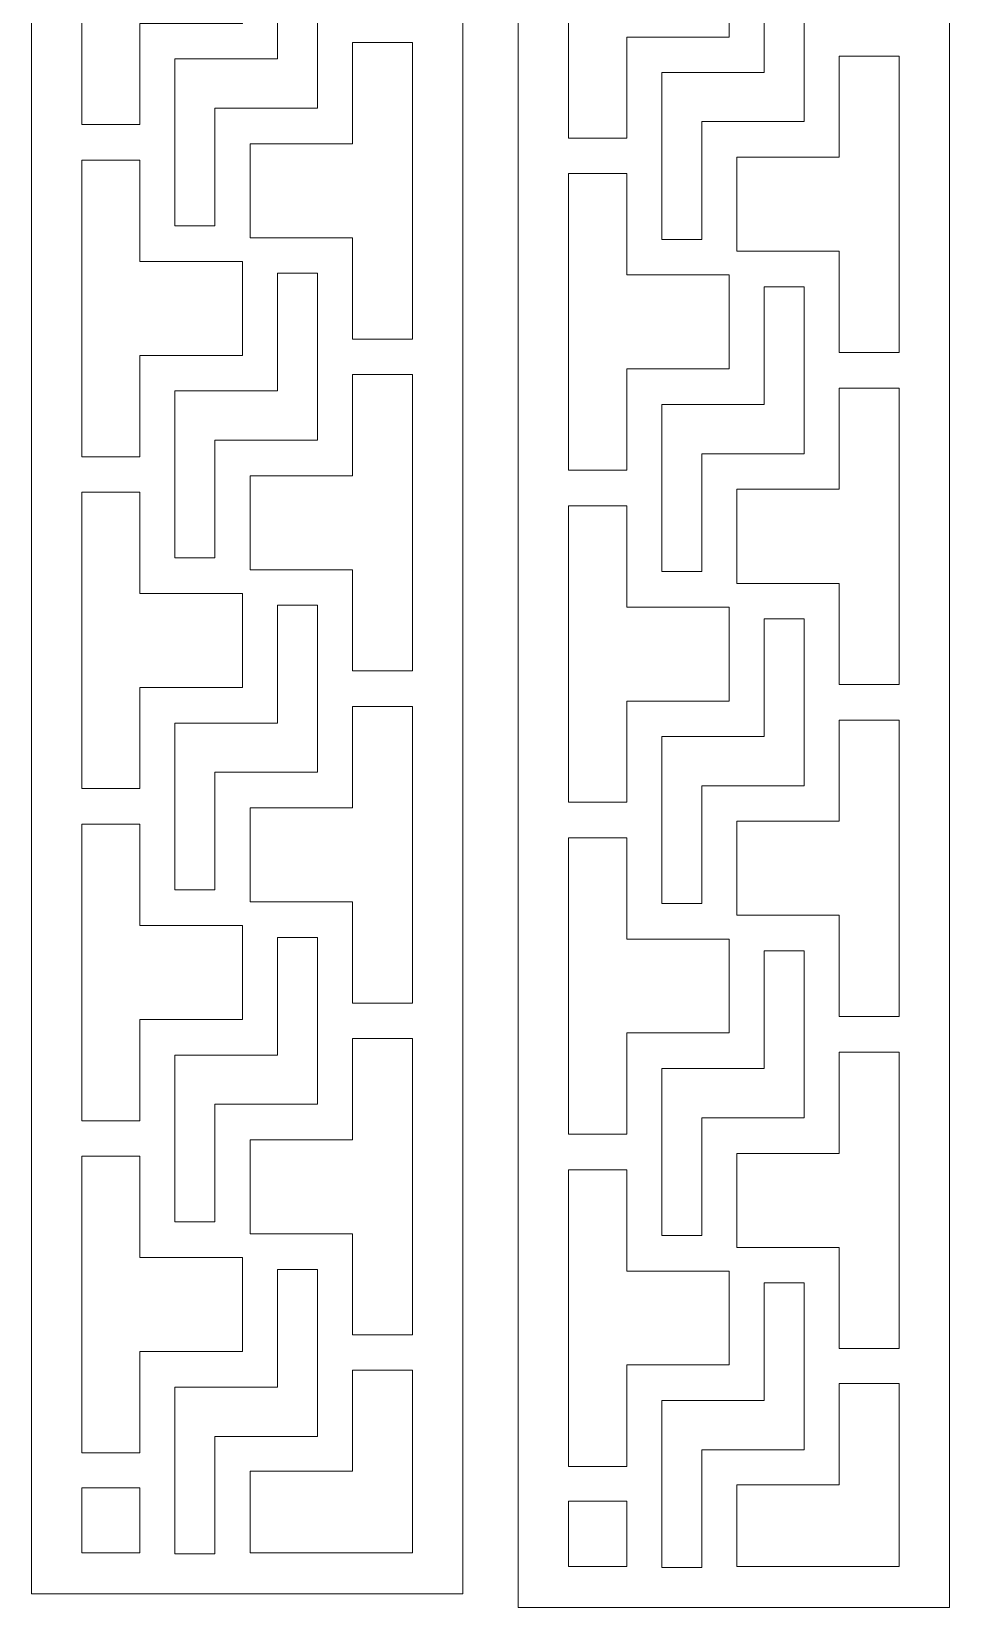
# Model space of a CAD drawing. Header units: centimetres. Extents: x -15.5 to -12.7, y -9.5 to 9.5.
# Drawn here: x -15.487 to -12.679, y -9.5 to -4.68 of the extents above; entities that cross this region are included whole.
import ezdxf

# ---------------------------------------------------------------- set-up
doc = ezdxf.new("R2010")
doc.units = ezdxf.units.CM
doc.header["$MEASUREMENT"] = 0
doc.layers.add('layer 1', color=7, linetype='Continuous')

msp = doc.modelspace()

# ---------------------------------------------------------------- linework, layer by layer
at = {"layer": 'layer 1', "color": 250, "lineweight": 9}
for points, knots in [([(-15.48658, 9.49999), (-15.48658, 3.18042), (-15.48658, -3.13912), (-15.48658, -9.45867), (-15.48658, -9.45867), (-15.04698, -9.45867), (-14.60735, -9.45867), (-14.16774, -9.45867), (-14.16774, -9.45867), (-14.16774, -3.13912), (-14.16774, 3.18042), (-14.16774, 9.49999), (-14.16774, 9.49999), (-14.60735, 9.49999), (-15.04698, 9.49999), (-15.48658, 9.49999)], [0, 0, 0, 0, 0.2, 0.2, 0.2, 0.2, 0.4, 0.4, 0.4, 0.4, 0.6, 0.6, 0.6, 0.6, 1, 1, 1, 1]), ([(-13.9977, 9.45859), (-13.9977, 3.13902), (-13.9977, -3.18046), (-13.9977, -9.5), (-13.9977, -9.5), (-13.55804, -9.5), (-13.11843, -9.5), (-12.67883, -9.5), (-12.67883, -9.5), (-12.67883, -3.18046), (-12.67883, 3.13902), (-12.67883, 9.45859), (-12.67883, 9.45859), (-13.11843, 9.45859), (-13.55804, 9.45859), (-13.9977, 9.45859)], [0, 0, 0, 0, 0.2, 0.2, 0.2, 0.2, 0.4, 0.4, 0.4, 0.4, 0.6, 0.6, 0.6, 0.6, 1, 1, 1, 1]), ([(-15.33268, -4.05863), (-15.27343, -4.05863), (-15.21415, -4.05863), (-15.15486, -4.05863), (-15.15486, -4.05863), (-15.15486, -4.1617), (-15.15486, -4.26477), (-15.15486, -4.36784), (-15.15486, -4.36784), (-15.0504, -4.36784), (-14.94594, -4.36784), (-14.84144, -4.36784), (-14.84144, -4.36784), (-14.84144, -4.46383), (-14.84144, -4.55972), (-14.84144, -4.65561), (-14.84144, -4.65561), (-14.94594, -4.65561), (-15.0504, -4.65561), (-15.15486, -4.65561), (-15.15486, -4.65561), (-15.15486, -4.75875), (-15.15486, -4.86182), (-15.15486, -4.96489), (-15.15486, -4.96489), (-15.21415, -4.96489), (-15.27343, -4.96489), (-15.33268, -4.96489), (-15.33268, -4.96489), (-15.33268, -4.66279), (-15.33268, -4.36066), (-15.33268, -4.05863)], [0, 0, 0, 0, 0.1111111, 0.1111111, 0.1111111, 0.1111111, 0.2222222, 0.2222222, 0.2222222, 0.2222222, 0.3333333, 0.3333333, 0.3333333, 0.3333333, 0.4444444, 0.4444444, 0.4444444, 0.4444444, 0.5555556, 0.5555556, 0.5555556, 0.5555556, 0.6666667, 0.6666667, 0.6666667, 0.6666667, 0.7777778, 0.7777778, 0.7777778, 0.7777778, 1, 1, 1, 1]), ([(-13.84377, -4.09996), (-13.78449, -4.09996), (-13.72521, -4.09996), (-13.66598, -4.09996), (-13.66598, -4.09996), (-13.66598, -4.20304), (-13.66598, -4.30611), (-13.66598, -4.40925), (-13.66598, -4.40925), (-13.56147, -4.40925), (-13.45696, -4.40925), (-13.3525, -4.40925), (-13.3525, -4.40925), (-13.3525, -4.50514), (-13.3525, -4.60103), (-13.3525, -4.69702), (-13.3525, -4.69702), (-13.45696, -4.69702), (-13.56147, -4.69702), (-13.66598, -4.69702), (-13.66598, -4.69702), (-13.66598, -4.80009), (-13.66598, -4.90316), (-13.66598, -5.00623), (-13.66598, -5.00623), (-13.72521, -5.00623), (-13.78449, -5.00623), (-13.84377, -5.00623), (-13.84377, -5.00623), (-13.84377, -4.70419), (-13.84377, -4.40207), (-13.84377, -4.09996)], [0, 0, 0, 0, 0.1111111, 0.1111111, 0.1111111, 0.1111111, 0.2222222, 0.2222222, 0.2222222, 0.2222222, 0.3333333, 0.3333333, 0.3333333, 0.3333333, 0.4444444, 0.4444444, 0.4444444, 0.4444444, 0.5555556, 0.5555556, 0.5555556, 0.5555556, 0.6666667, 0.6666667, 0.6666667, 0.6666667, 0.7777778, 0.7777778, 0.7777778, 0.7777778, 1, 1, 1, 1]), ([(-14.61223, -4.91457), (-14.71669, -4.91457), (-14.8212, -4.91457), (-14.92566, -4.91457), (-14.92566, -4.91457), (-14.92566, -5.03462), (-14.92566, -5.15478), (-14.92566, -5.27492), (-14.92566, -5.27492), (-14.96637, -5.27492), (-15.00703, -5.27492), (-15.04774, -5.27492), (-15.04774, -5.27492), (-15.04774, -5.10467), (-15.04774, -4.93444), (-15.04774, -4.76419), (-15.04774, -4.76419), (-14.94326, -4.76419), (-14.8388, -4.76419), (-14.73429, -4.76419), (-14.73429, -4.76419), (-14.73429, -4.64419), (-14.73429, -4.52422), (-14.73429, -4.40415), (-14.73429, -4.40415), (-14.6936, -4.40415), (-14.65292, -4.40415), (-14.61223, -4.40415), (-14.61223, -4.40415), (-14.61223, -4.57431), (-14.61223, -4.74439), (-14.61223, -4.91457)], [0, 0, 0, 0, 0.1111111, 0.1111111, 0.1111111, 0.1111111, 0.2222222, 0.2222222, 0.2222222, 0.2222222, 0.3333333, 0.3333333, 0.3333333, 0.3333333, 0.4444444, 0.4444444, 0.4444444, 0.4444444, 0.5555556, 0.5555556, 0.5555556, 0.5555556, 0.6666667, 0.6666667, 0.6666667, 0.6666667, 0.7777778, 0.7777778, 0.7777778, 0.7777778, 1, 1, 1, 1]), ([(-13.1233, -4.95588), (-13.22776, -4.95588), (-13.33226, -4.95588), (-13.43679, -4.95588), (-13.43679, -4.95588), (-13.43679, -5.07605), (-13.43679, -5.19618), (-13.43679, -5.31632), (-13.43679, -5.31632), (-13.47748, -5.31632), (-13.51817, -5.31632), (-13.55885, -5.31632), (-13.55885, -5.31632), (-13.55885, -5.14607), (-13.55885, -4.97582), (-13.55885, -4.80557), (-13.55885, -4.80557), (-13.45435, -4.80557), (-13.34986, -4.80557), (-13.24536, -4.80557), (-13.24536, -4.80557), (-13.24536, -4.68553), (-13.24536, -4.56553), (-13.24536, -4.44556), (-13.24536, -4.44556), (-13.20467, -4.44556), (-13.16398, -4.44556), (-13.1233, -4.44556), (-13.1233, -4.44556), (-13.1233, -4.61564), (-13.1233, -4.7858), (-13.1233, -4.95588)], [0, 0, 0, 0, 0.1111111, 0.1111111, 0.1111111, 0.1111111, 0.2222222, 0.2222222, 0.2222222, 0.2222222, 0.3333333, 0.3333333, 0.3333333, 0.3333333, 0.4444444, 0.4444444, 0.4444444, 0.4444444, 0.5555556, 0.5555556, 0.5555556, 0.5555556, 0.6666667, 0.6666667, 0.6666667, 0.6666667, 0.7777778, 0.7777778, 0.7777778, 0.7777778, 1, 1, 1, 1]), ([(-14.32164, -5.6209), (-14.38268, -5.6209), (-14.4437, -5.6209), (-14.50476, -5.6209), (-14.50476, -5.6209), (-14.50476, -5.51753), (-14.50476, -5.4142), (-14.50476, -5.3109), (-14.50476, -5.3109), (-14.60924, -5.3109), (-14.7137, -5.3109), (-14.81821, -5.3109), (-14.81821, -5.3109), (-14.81821, -5.21508), (-14.81821, -5.11928), (-14.81821, -5.02346), (-14.81821, -5.02346), (-14.7137, -5.02346), (-14.60924, -5.02346), (-14.50476, -5.02346), (-14.50476, -5.02346), (-14.50476, -4.92022), (-14.50476, -4.81708), (-14.50476, -4.71385), (-14.50476, -4.71385), (-14.4437, -4.71385), (-14.38268, -4.71385), (-14.32164, -4.71385), (-14.32164, -4.71385), (-14.32164, -5.01618), (-14.32164, -5.31854), (-14.32164, -5.6209)], [0, 0, 0, 0, 0.1111111, 0.1111111, 0.1111111, 0.1111111, 0.2222222, 0.2222222, 0.2222222, 0.2222222, 0.3333333, 0.3333333, 0.3333333, 0.3333333, 0.4444444, 0.4444444, 0.4444444, 0.4444444, 0.5555556, 0.5555556, 0.5555556, 0.5555556, 0.6666667, 0.6666667, 0.6666667, 0.6666667, 0.7777778, 0.7777778, 0.7777778, 0.7777778, 1, 1, 1, 1]), ([(-12.8327, -5.66224), (-12.89374, -5.66224), (-12.95476, -5.66224), (-13.01585, -5.66224), (-13.01585, -5.66224), (-13.01585, -5.55893), (-13.01585, -5.45554), (-13.01585, -5.35221), (-13.01585, -5.35221), (-13.12031, -5.35221), (-13.22482, -5.35221), (-13.32928, -5.35221), (-13.32928, -5.35221), (-13.32928, -5.25641), (-13.32928, -5.16059), (-13.32928, -5.06486), (-13.32928, -5.06486), (-13.22482, -5.06486), (-13.12031, -5.06486), (-13.01585, -5.06486), (-13.01585, -5.06486), (-13.01585, -4.96163), (-13.01585, -4.85839), (-13.01585, -4.75516), (-13.01585, -4.75516), (-12.95476, -4.75516), (-12.89374, -4.75516), (-12.8327, -4.75516), (-12.8327, -4.75516), (-12.8327, -5.05752), (-12.8327, -5.35988), (-12.8327, -5.66224)], [0, 0, 0, 0, 0.1111111, 0.1111111, 0.1111111, 0.1111111, 0.2222222, 0.2222222, 0.2222222, 0.2222222, 0.3333333, 0.3333333, 0.3333333, 0.3333333, 0.4444444, 0.4444444, 0.4444444, 0.4444444, 0.5555556, 0.5555556, 0.5555556, 0.5555556, 0.6666667, 0.6666667, 0.6666667, 0.6666667, 0.7777778, 0.7777778, 0.7777778, 0.7777778, 1, 1, 1, 1]), ([(-15.33268, -5.07347), (-15.27343, -5.07347), (-15.21415, -5.07347), (-15.15486, -5.07347), (-15.15486, -5.07347), (-15.15486, -5.1768), (-15.15486, -5.2801), (-15.15486, -5.3835), (-15.15486, -5.3835), (-15.0504, -5.3835), (-14.94594, -5.3835), (-14.84144, -5.3835), (-14.84144, -5.3835), (-14.84144, -5.4793), (-14.84144, -5.57512), (-14.84144, -5.67085), (-14.84144, -5.67085), (-14.94594, -5.67085), (-15.0504, -5.67085), (-15.15486, -5.67085), (-15.15486, -5.67085), (-15.15486, -5.77408), (-15.15486, -5.87731), (-15.15486, -5.98055), (-15.15486, -5.98055), (-15.21415, -5.98055), (-15.27343, -5.98055), (-15.33268, -5.98055), (-15.33268, -5.98055), (-15.33268, -5.67819), (-15.33268, -5.37583), (-15.33268, -5.07347)], [0, 0, 0, 0, 0.1111111, 0.1111111, 0.1111111, 0.1111111, 0.2222222, 0.2222222, 0.2222222, 0.2222222, 0.3333333, 0.3333333, 0.3333333, 0.3333333, 0.4444444, 0.4444444, 0.4444444, 0.4444444, 0.5555556, 0.5555556, 0.5555556, 0.5555556, 0.6666667, 0.6666667, 0.6666667, 0.6666667, 0.7777778, 0.7777778, 0.7777778, 0.7777778, 1, 1, 1, 1]), ([(-13.84377, -5.11481), (-13.78449, -5.11481), (-13.72521, -5.11481), (-13.66598, -5.11481), (-13.66598, -5.11481), (-13.66598, -5.2182), (-13.66598, -5.32151), (-13.66598, -5.42481), (-13.66598, -5.42481), (-13.56147, -5.42481), (-13.45696, -5.42481), (-13.3525, -5.42481), (-13.3525, -5.42481), (-13.3525, -5.52063), (-13.3525, -5.61645), (-13.3525, -5.71225), (-13.3525, -5.71225), (-13.45696, -5.71225), (-13.56147, -5.71225), (-13.66598, -5.71225), (-13.66598, -5.71225), (-13.66598, -5.81549), (-13.66598, -5.91863), (-13.66598, -6.02188), (-13.66598, -6.02188), (-13.72521, -6.02188), (-13.78449, -6.02188), (-13.84377, -6.02188), (-13.84377, -6.02188), (-13.84377, -5.71952), (-13.84377, -5.41717), (-13.84377, -5.11481)], [0, 0, 0, 0, 0.1111111, 0.1111111, 0.1111111, 0.1111111, 0.2222222, 0.2222222, 0.2222222, 0.2222222, 0.3333333, 0.3333333, 0.3333333, 0.3333333, 0.4444444, 0.4444444, 0.4444444, 0.4444444, 0.5555556, 0.5555556, 0.5555556, 0.5555556, 0.6666667, 0.6666667, 0.6666667, 0.6666667, 0.7777778, 0.7777778, 0.7777778, 0.7777778, 1, 1, 1, 1]), ([(-14.61223, -5.93011), (-14.71669, -5.93011), (-14.8212, -5.93011), (-14.92566, -5.93011), (-14.92566, -5.93011), (-14.92566, -6.0502), (-14.92566, -6.17018), (-14.92566, -6.29015), (-14.92566, -6.29015), (-14.96637, -6.29015), (-15.00703, -6.29015), (-15.04774, -6.29015), (-15.04774, -6.29015), (-15.04774, -6.11993), (-15.04774, -5.94968), (-15.04774, -5.77943), (-15.04774, -5.77943), (-14.94326, -5.77943), (-14.8388, -5.77943), (-14.73429, -5.77943), (-14.73429, -5.77943), (-14.73429, -5.65946), (-14.73429, -5.53946), (-14.73429, -5.41939), (-14.73429, -5.41939), (-14.6936, -5.41939), (-14.65292, -5.41939), (-14.61223, -5.41939), (-14.61223, -5.41939), (-14.61223, -5.58964), (-14.61223, -5.75989), (-14.61223, -5.93011)], [0, 0, 0, 0, 0.1111111, 0.1111111, 0.1111111, 0.1111111, 0.2222222, 0.2222222, 0.2222222, 0.2222222, 0.3333333, 0.3333333, 0.3333333, 0.3333333, 0.4444444, 0.4444444, 0.4444444, 0.4444444, 0.5555556, 0.5555556, 0.5555556, 0.5555556, 0.6666667, 0.6666667, 0.6666667, 0.6666667, 0.7777778, 0.7777778, 0.7777778, 0.7777778, 1, 1, 1, 1]), ([(-13.1233, -5.97154), (-13.22776, -5.97154), (-13.33226, -5.97154), (-13.43679, -5.97154), (-13.43679, -5.97154), (-13.43679, -6.09151), (-13.43679, -6.21151), (-13.43679, -6.33156), (-13.43679, -6.33156), (-13.47748, -6.33156), (-13.51817, -6.33156), (-13.55885, -6.33156), (-13.55885, -6.33156), (-13.55885, -6.16131), (-13.55885, -5.99108), (-13.55885, -5.82084), (-13.55885, -5.82084), (-13.45435, -5.82084), (-13.34986, -5.82084), (-13.24536, -5.82084), (-13.24536, -5.82084), (-13.24536, -5.70077), (-13.24536, -5.58079), (-13.24536, -5.46079), (-13.24536, -5.46079), (-13.20467, -5.46079), (-13.16398, -5.46079), (-13.1233, -5.46079), (-13.1233, -5.46079), (-13.1233, -5.63104), (-13.1233, -5.80129), (-13.1233, -5.97154)], [0, 0, 0, 0, 0.1111111, 0.1111111, 0.1111111, 0.1111111, 0.2222222, 0.2222222, 0.2222222, 0.2222222, 0.3333333, 0.3333333, 0.3333333, 0.3333333, 0.4444444, 0.4444444, 0.4444444, 0.4444444, 0.5555556, 0.5555556, 0.5555556, 0.5555556, 0.6666667, 0.6666667, 0.6666667, 0.6666667, 0.7777778, 0.7777778, 0.7777778, 0.7777778, 1, 1, 1, 1]), ([(-14.32164, -6.63574), (-14.38268, -6.63574), (-14.4437, -6.63574), (-14.50476, -6.63574), (-14.50476, -6.63574), (-14.50476, -6.53267), (-14.50476, -6.4296), (-14.50476, -6.32646), (-14.50476, -6.32646), (-14.60924, -6.32646), (-14.7137, -6.32646), (-14.81821, -6.32646), (-14.81821, -6.32646), (-14.81821, -6.23057), (-14.81821, -6.13468), (-14.81821, -6.03869), (-14.81821, -6.03869), (-14.7137, -6.03869), (-14.60924, -6.03869), (-14.50476, -6.03869), (-14.50476, -6.03869), (-14.50476, -5.93562), (-14.50476, -5.83255), (-14.50476, -5.72948), (-14.50476, -5.72948), (-14.4437, -5.72948), (-14.38268, -5.72948), (-14.32164, -5.72948), (-14.32164, -5.72948), (-14.32164, -6.03154), (-14.32164, -6.33364), (-14.32164, -6.63574)], [0, 0, 0, 0, 0.1111111, 0.1111111, 0.1111111, 0.1111111, 0.2222222, 0.2222222, 0.2222222, 0.2222222, 0.3333333, 0.3333333, 0.3333333, 0.3333333, 0.4444444, 0.4444444, 0.4444444, 0.4444444, 0.5555556, 0.5555556, 0.5555556, 0.5555556, 0.6666667, 0.6666667, 0.6666667, 0.6666667, 0.7777778, 0.7777778, 0.7777778, 0.7777778, 1, 1, 1, 1]), ([(-12.8327, -6.67708), (-12.89374, -6.67708), (-12.95476, -6.67708), (-13.01585, -6.67708), (-13.01585, -6.67708), (-13.01585, -6.57401), (-13.01585, -6.47094), (-13.01585, -6.36787), (-13.01585, -6.36787), (-13.12031, -6.36787), (-13.22482, -6.36787), (-13.32928, -6.36787), (-13.32928, -6.36787), (-13.32928, -6.27188), (-13.32928, -6.17599), (-13.32928, -6.0801), (-13.32928, -6.0801), (-13.22482, -6.0801), (-13.12031, -6.0801), (-13.01585, -6.0801), (-13.01585, -6.0801), (-13.01585, -5.97696), (-13.01585, -5.87389), (-13.01585, -5.77082), (-13.01585, -5.77082), (-12.95476, -5.77082), (-12.89374, -5.77082), (-12.8327, -5.77082), (-12.8327, -5.77082), (-12.8327, -6.07292), (-12.8327, -6.37505), (-12.8327, -6.67708)], [0, 0, 0, 0, 0.1111111, 0.1111111, 0.1111111, 0.1111111, 0.2222222, 0.2222222, 0.2222222, 0.2222222, 0.3333333, 0.3333333, 0.3333333, 0.3333333, 0.4444444, 0.4444444, 0.4444444, 0.4444444, 0.5555556, 0.5555556, 0.5555556, 0.5555556, 0.6666667, 0.6666667, 0.6666667, 0.6666667, 0.7777778, 0.7777778, 0.7777778, 0.7777778, 1, 1, 1, 1]), ([(-15.33268, -6.08913), (-15.27343, -6.08913), (-15.21415, -6.08913), (-15.15486, -6.08913), (-15.15486, -6.08913), (-15.15486, -6.19243), (-15.15486, -6.29573), (-15.15486, -6.39915), (-15.15486, -6.39915), (-15.0504, -6.39915), (-14.94594, -6.39915), (-14.84144, -6.39915), (-14.84144, -6.39915), (-14.84144, -6.49495), (-14.84144, -6.59068), (-14.84144, -6.68648), (-14.84144, -6.68648), (-14.94594, -6.68648), (-15.0504, -6.68648), (-15.15486, -6.68648), (-15.15486, -6.68648), (-15.15486, -6.78958), (-15.15486, -6.89272), (-15.15486, -6.99579), (-15.15486, -6.99579), (-15.21415, -6.99579), (-15.27343, -6.99579), (-15.33268, -6.99579), (-15.33268, -6.99579), (-15.33268, -6.69352), (-15.33268, -6.39133), (-15.33268, -6.08913)], [0, 0, 0, 0, 0.1111111, 0.1111111, 0.1111111, 0.1111111, 0.2222222, 0.2222222, 0.2222222, 0.2222222, 0.3333333, 0.3333333, 0.3333333, 0.3333333, 0.4444444, 0.4444444, 0.4444444, 0.4444444, 0.5555556, 0.5555556, 0.5555556, 0.5555556, 0.6666667, 0.6666667, 0.6666667, 0.6666667, 0.7777778, 0.7777778, 0.7777778, 0.7777778, 1, 1, 1, 1]), ([(-13.84377, -6.13044), (-13.78449, -6.13044), (-13.72521, -6.13044), (-13.66598, -6.13044), (-13.66598, -6.13044), (-13.66598, -6.23377), (-13.66598, -6.33716), (-13.66598, -6.44046), (-13.66598, -6.44046), (-13.56147, -6.44046), (-13.45696, -6.44046), (-13.3525, -6.44046), (-13.3525, -6.44046), (-13.3525, -6.53629), (-13.3525, -6.63209), (-13.3525, -6.72791), (-13.3525, -6.72791), (-13.45696, -6.72791), (-13.56147, -6.72791), (-13.66598, -6.72791), (-13.66598, -6.72791), (-13.66598, -6.83098), (-13.66598, -6.93405), (-13.66598, -7.03712), (-13.66598, -7.03712), (-13.72521, -7.03712), (-13.78449, -7.03712), (-13.84377, -7.03712), (-13.84377, -7.03712), (-13.84377, -6.73493), (-13.84377, -6.43264), (-13.84377, -6.13044)], [0, 0, 0, 0, 0.1111111, 0.1111111, 0.1111111, 0.1111111, 0.2222222, 0.2222222, 0.2222222, 0.2222222, 0.3333333, 0.3333333, 0.3333333, 0.3333333, 0.4444444, 0.4444444, 0.4444444, 0.4444444, 0.5555556, 0.5555556, 0.5555556, 0.5555556, 0.6666667, 0.6666667, 0.6666667, 0.6666667, 0.7777778, 0.7777778, 0.7777778, 0.7777778, 1, 1, 1, 1]), ([(-14.61223, -6.94577), (-14.71669, -6.94577), (-14.8212, -6.94577), (-14.92566, -6.94577), (-14.92566, -6.94577), (-14.92566, -7.06567), (-14.92566, -7.18558), (-14.92566, -7.30541), (-14.92566, -7.30541), (-14.96637, -7.30541), (-15.00703, -7.30541), (-15.04774, -7.30541), (-15.04774, -7.30541), (-15.04774, -7.13533), (-15.04774, -6.96515), (-15.04774, -6.79506), (-15.04774, -6.79506), (-14.94326, -6.79506), (-14.8388, -6.79506), (-14.73429, -6.79506), (-14.73429, -6.79506), (-14.73429, -6.67509), (-14.73429, -6.55502), (-14.73429, -6.43505), (-14.73429, -6.43505), (-14.6936, -6.43505), (-14.65292, -6.43505), (-14.61223, -6.43505), (-14.61223, -6.43505), (-14.61223, -6.60529), (-14.61223, -6.77552), (-14.61223, -6.94577)], [0, 0, 0, 0, 0.1111111, 0.1111111, 0.1111111, 0.1111111, 0.2222222, 0.2222222, 0.2222222, 0.2222222, 0.3333333, 0.3333333, 0.3333333, 0.3333333, 0.4444444, 0.4444444, 0.4444444, 0.4444444, 0.5555556, 0.5555556, 0.5555556, 0.5555556, 0.6666667, 0.6666667, 0.6666667, 0.6666667, 0.7777778, 0.7777778, 0.7777778, 0.7777778, 1, 1, 1, 1]), ([(-13.1233, -6.98717), (-13.22776, -6.98717), (-13.33226, -6.98717), (-13.43679, -6.98717), (-13.43679, -6.98717), (-13.43679, -7.10701), (-13.43679, -7.22691), (-13.43679, -7.3468), (-13.43679, -7.3468), (-13.47748, -7.3468), (-13.51817, -7.3468), (-13.55885, -7.3468), (-13.55885, -7.3468), (-13.55885, -7.17664), (-13.55885, -7.00655), (-13.55885, -6.8364), (-13.55885, -6.8364), (-13.45435, -6.8364), (-13.34986, -6.8364), (-13.24536, -6.8364), (-13.24536, -6.8364), (-13.24536, -6.7164), (-13.24536, -6.59642), (-13.24536, -6.47643), (-13.24536, -6.47643), (-13.20467, -6.47643), (-13.16398, -6.47643), (-13.1233, -6.47643), (-13.1233, -6.47643), (-13.1233, -6.64667), (-13.1233, -6.81692), (-13.1233, -6.98717)], [0, 0, 0, 0, 0.1111111, 0.1111111, 0.1111111, 0.1111111, 0.2222222, 0.2222222, 0.2222222, 0.2222222, 0.3333333, 0.3333333, 0.3333333, 0.3333333, 0.4444444, 0.4444444, 0.4444444, 0.4444444, 0.5555556, 0.5555556, 0.5555556, 0.5555556, 0.6666667, 0.6666667, 0.6666667, 0.6666667, 0.7777778, 0.7777778, 0.7777778, 0.7777778, 1, 1, 1, 1]), ([(-14.32164, -7.6514), (-14.38268, -7.6514), (-14.4437, -7.6514), (-14.50476, -7.6514), (-14.50476, -7.6514), (-14.50476, -7.54817), (-14.50476, -7.44493), (-14.50476, -7.3417), (-14.50476, -7.3417), (-14.60924, -7.3417), (-14.7137, -7.3417), (-14.81821, -7.3417), (-14.81821, -7.3417), (-14.81821, -7.24597), (-14.81821, -7.15015), (-14.81821, -7.05435), (-14.81821, -7.05435), (-14.7137, -7.05435), (-14.60924, -7.05435), (-14.50476, -7.05435), (-14.50476, -7.05435), (-14.50476, -6.95112), (-14.50476, -6.84788), (-14.50476, -6.74472), (-14.50476, -6.74472), (-14.4437, -6.74472), (-14.38268, -6.74472), (-14.32164, -6.74472), (-14.32164, -6.74472), (-14.32164, -7.04692), (-14.32164, -7.34913), (-14.32164, -7.6514)], [0, 0, 0, 0, 0.1111111, 0.1111111, 0.1111111, 0.1111111, 0.2222222, 0.2222222, 0.2222222, 0.2222222, 0.3333333, 0.3333333, 0.3333333, 0.3333333, 0.4444444, 0.4444444, 0.4444444, 0.4444444, 0.5555556, 0.5555556, 0.5555556, 0.5555556, 0.6666667, 0.6666667, 0.6666667, 0.6666667, 0.7777778, 0.7777778, 0.7777778, 0.7777778, 1, 1, 1, 1]), ([(-12.8327, -7.69273), (-12.89374, -7.69273), (-12.95476, -7.69273), (-13.01585, -7.69273), (-13.01585, -7.69273), (-13.01585, -7.58948), (-13.01585, -7.48634), (-13.01585, -7.38311), (-13.01585, -7.38311), (-13.12031, -7.38311), (-13.22482, -7.38311), (-13.32928, -7.38311), (-13.32928, -7.38311), (-13.32928, -7.28731), (-13.32928, -7.19148), (-13.32928, -7.09566), (-13.32928, -7.09566), (-13.22482, -7.09566), (-13.12031, -7.09566), (-13.01585, -7.09566), (-13.01585, -7.09566), (-13.01585, -6.99252), (-13.01585, -6.88929), (-13.01585, -6.78606), (-13.01585, -6.78606), (-12.95476, -6.78606), (-12.89374, -6.78606), (-12.8327, -6.78606), (-12.8327, -6.78606), (-12.8327, -7.08825), (-12.8327, -7.39054), (-12.8327, -7.69273)], [0, 0, 0, 0, 0.1111111, 0.1111111, 0.1111111, 0.1111111, 0.2222222, 0.2222222, 0.2222222, 0.2222222, 0.3333333, 0.3333333, 0.3333333, 0.3333333, 0.4444444, 0.4444444, 0.4444444, 0.4444444, 0.5555556, 0.5555556, 0.5555556, 0.5555556, 0.6666667, 0.6666667, 0.6666667, 0.6666667, 0.7777778, 0.7777778, 0.7777778, 0.7777778, 1, 1, 1, 1]), ([(-15.33268, -7.10469), (-15.27343, -7.10469), (-15.21415, -7.10469), (-15.15486, -7.10469), (-15.15486, -7.10469), (-15.15486, -7.20792), (-15.15486, -7.31116), (-15.15486, -7.41439), (-15.15486, -7.41439), (-15.0504, -7.41439), (-14.94594, -7.41439), (-14.84144, -7.41439), (-14.84144, -7.41439), (-14.84144, -7.51003), (-14.84144, -7.60569), (-14.84144, -7.70135), (-14.84144, -7.70135), (-14.94594, -7.70135), (-15.0504, -7.70135), (-15.15486, -7.70135), (-15.15486, -7.70135), (-15.15486, -7.80472), (-15.15486, -7.90805), (-15.15486, -8.01144), (-15.15486, -8.01144), (-15.21415, -8.01144), (-15.27343, -8.01144), (-15.33268, -8.01144), (-15.33268, -8.01144), (-15.33268, -7.70915), (-15.33268, -7.40696), (-15.33268, -7.10469)], [0, 0, 0, 0, 0.1111111, 0.1111111, 0.1111111, 0.1111111, 0.2222222, 0.2222222, 0.2222222, 0.2222222, 0.3333333, 0.3333333, 0.3333333, 0.3333333, 0.4444444, 0.4444444, 0.4444444, 0.4444444, 0.5555556, 0.5555556, 0.5555556, 0.5555556, 0.6666667, 0.6666667, 0.6666667, 0.6666667, 0.7777778, 0.7777778, 0.7777778, 0.7777778, 1, 1, 1, 1]), ([(-13.84377, -7.1461), (-13.78449, -7.1461), (-13.72521, -7.1461), (-13.66598, -7.1461), (-13.66598, -7.1461), (-13.66598, -7.24933), (-13.66598, -7.35247), (-13.66598, -7.4557), (-13.66598, -7.4557), (-13.56147, -7.4557), (-13.45696, -7.4557), (-13.3525, -7.4557), (-13.3525, -7.4557), (-13.3525, -7.55136), (-13.3525, -7.64709), (-13.3525, -7.74275), (-13.3525, -7.74275), (-13.45696, -7.74275), (-13.56147, -7.74275), (-13.66598, -7.74275), (-13.66598, -7.74275), (-13.66598, -7.84606), (-13.66598, -7.94945), (-13.66598, -8.05275), (-13.66598, -8.05275), (-13.72521, -8.05275), (-13.78449, -8.05275), (-13.84377, -8.05275), (-13.84377, -8.05275), (-13.84377, -7.75056), (-13.84377, -7.44829), (-13.84377, -7.1461)], [0, 0, 0, 0, 0.1111111, 0.1111111, 0.1111111, 0.1111111, 0.2222222, 0.2222222, 0.2222222, 0.2222222, 0.3333333, 0.3333333, 0.3333333, 0.3333333, 0.4444444, 0.4444444, 0.4444444, 0.4444444, 0.5555556, 0.5555556, 0.5555556, 0.5555556, 0.6666667, 0.6666667, 0.6666667, 0.6666667, 0.7777778, 0.7777778, 0.7777778, 0.7777778, 1, 1, 1, 1]), ([(-14.61223, -7.96101), (-14.71669, -7.96101), (-14.8212, -7.96101), (-14.92566, -7.96101), (-14.92566, -7.96101), (-14.92566, -8.08093), (-14.92566, -8.20082), (-14.92566, -8.32065), (-14.92566, -8.32065), (-14.96637, -8.32065), (-15.00703, -8.32065), (-15.04774, -8.32065), (-15.04774, -8.32065), (-15.04774, -8.15064), (-15.04774, -7.98071), (-15.04774, -7.81072), (-15.04774, -7.81072), (-14.94326, -7.81072), (-14.8388, -7.81072), (-14.73429, -7.81072), (-14.73429, -7.81072), (-14.73429, -7.69072), (-14.73429, -7.57068), (-14.73429, -7.45068), (-14.73429, -7.45068), (-14.6936, -7.45068), (-14.65292, -7.45068), (-14.61223, -7.45068), (-14.61223, -7.45068), (-14.61223, -7.62076), (-14.61223, -7.79094), (-14.61223, -7.96101)], [0, 0, 0, 0, 0.1111111, 0.1111111, 0.1111111, 0.1111111, 0.2222222, 0.2222222, 0.2222222, 0.2222222, 0.3333333, 0.3333333, 0.3333333, 0.3333333, 0.4444444, 0.4444444, 0.4444444, 0.4444444, 0.5555556, 0.5555556, 0.5555556, 0.5555556, 0.6666667, 0.6666667, 0.6666667, 0.6666667, 0.7777778, 0.7777778, 0.7777778, 0.7777778, 1, 1, 1, 1]), ([(-13.1233, -8.00241), (-13.22776, -8.00241), (-13.33226, -8.00241), (-13.43679, -8.00241), (-13.43679, -8.00241), (-13.43679, -8.12225), (-13.43679, -8.24215), (-13.43679, -8.36206), (-13.43679, -8.36206), (-13.47748, -8.36206), (-13.51817, -8.36206), (-13.55885, -8.36206), (-13.55885, -8.36206), (-13.55885, -8.19204), (-13.55885, -8.02205), (-13.55885, -7.85203), (-13.55885, -7.85203), (-13.45435, -7.85203), (-13.34986, -7.85203), (-13.24536, -7.85203), (-13.24536, -7.85203), (-13.24536, -7.73205), (-13.24536, -7.61208), (-13.24536, -7.49201), (-13.24536, -7.49201), (-13.20467, -7.49201), (-13.16398, -7.49201), (-13.1233, -7.49201), (-13.1233, -7.49201), (-13.1233, -7.66217), (-13.1233, -7.83225), (-13.1233, -8.00241)], [0, 0, 0, 0, 0.1111111, 0.1111111, 0.1111111, 0.1111111, 0.2222222, 0.2222222, 0.2222222, 0.2222222, 0.3333333, 0.3333333, 0.3333333, 0.3333333, 0.4444444, 0.4444444, 0.4444444, 0.4444444, 0.5555556, 0.5555556, 0.5555556, 0.5555556, 0.6666667, 0.6666667, 0.6666667, 0.6666667, 0.7777778, 0.7777778, 0.7777778, 0.7777778, 1, 1, 1, 1]), ([(-14.32164, -8.66664), (-14.38268, -8.66664), (-14.4437, -8.66664), (-14.50476, -8.66664), (-14.50476, -8.66664), (-14.50476, -8.56357), (-14.50476, -8.4605), (-14.50476, -8.35736), (-14.50476, -8.35736), (-14.60924, -8.35736), (-14.7137, -8.35736), (-14.81821, -8.35736), (-14.81821, -8.35736), (-14.81821, -8.26163), (-14.81821, -8.1658), (-14.81821, -8.06998), (-14.81821, -8.06998), (-14.7137, -8.06998), (-14.60924, -8.06998), (-14.50476, -8.06998), (-14.50476, -8.06998), (-14.50476, -7.96675), (-14.50476, -7.86352), (-14.50476, -7.76031), (-14.50476, -7.76031), (-14.4437, -7.76031), (-14.38268, -7.76031), (-14.32164, -7.76031), (-14.32164, -7.76031), (-14.32164, -8.06241), (-14.32164, -8.36454), (-14.32164, -8.66664)], [0, 0, 0, 0, 0.1111111, 0.1111111, 0.1111111, 0.1111111, 0.2222222, 0.2222222, 0.2222222, 0.2222222, 0.3333333, 0.3333333, 0.3333333, 0.3333333, 0.4444444, 0.4444444, 0.4444444, 0.4444444, 0.5555556, 0.5555556, 0.5555556, 0.5555556, 0.6666667, 0.6666667, 0.6666667, 0.6666667, 0.7777778, 0.7777778, 0.7777778, 0.7777778, 1, 1, 1, 1]), ([(-12.8327, -8.70797), (-12.89374, -8.70797), (-12.95476, -8.70797), (-13.01585, -8.70797), (-13.01585, -8.70797), (-13.01585, -8.6049), (-13.01585, -8.50183), (-13.01585, -8.39876), (-13.01585, -8.39876), (-13.12031, -8.39876), (-13.22482, -8.39876), (-13.32928, -8.39876), (-13.32928, -8.39876), (-13.32928, -8.30294), (-13.32928, -8.20714), (-13.32928, -8.11132), (-13.32928, -8.11132), (-13.22482, -8.11132), (-13.12031, -8.11132), (-13.01585, -8.11132), (-13.01585, -8.11132), (-13.01585, -8.00815), (-13.01585, -7.90494), (-13.01585, -7.80171), (-13.01585, -7.80171), (-12.95476, -7.80171), (-12.89374, -7.80171), (-12.8327, -7.80171), (-12.8327, -7.80171), (-12.8327, -8.10381), (-12.8327, -8.40594), (-12.8327, -8.70797)], [0, 0, 0, 0, 0.1111111, 0.1111111, 0.1111111, 0.1111111, 0.2222222, 0.2222222, 0.2222222, 0.2222222, 0.3333333, 0.3333333, 0.3333333, 0.3333333, 0.4444444, 0.4444444, 0.4444444, 0.4444444, 0.5555556, 0.5555556, 0.5555556, 0.5555556, 0.6666667, 0.6666667, 0.6666667, 0.6666667, 0.7777778, 0.7777778, 0.7777778, 0.7777778, 1, 1, 1, 1]), ([(-15.33268, -8.11993), (-15.27343, -8.11993), (-15.21415, -8.11993), (-15.15486, -8.11993), (-15.15486, -8.11993), (-15.15486, -8.22333), (-15.15486, -8.32663), (-15.15486, -8.43002), (-15.15486, -8.43002), (-15.0504, -8.43002), (-14.94594, -8.43002), (-14.84144, -8.43002), (-14.84144, -8.43002), (-14.84144, -8.52568), (-14.84144, -8.62132), (-14.84144, -8.71698), (-14.84144, -8.71698), (-14.94594, -8.71698), (-15.0504, -8.71698), (-15.15486, -8.71698), (-15.15486, -8.71698), (-15.15486, -8.82038), (-15.15486, -8.92368), (-15.15486, -9.02707), (-15.15486, -9.02707), (-15.21415, -9.02707), (-15.27343, -9.02707), (-15.33268, -9.02707), (-15.33268, -9.02707), (-15.33268, -8.72472), (-15.33268, -8.42238), (-15.33268, -8.11993)], [0, 0, 0, 0, 0.1111111, 0.1111111, 0.1111111, 0.1111111, 0.2222222, 0.2222222, 0.2222222, 0.2222222, 0.3333333, 0.3333333, 0.3333333, 0.3333333, 0.4444444, 0.4444444, 0.4444444, 0.4444444, 0.5555556, 0.5555556, 0.5555556, 0.5555556, 0.6666667, 0.6666667, 0.6666667, 0.6666667, 0.7777778, 0.7777778, 0.7777778, 0.7777778, 1, 1, 1, 1]), ([(-13.84377, -8.16133), (-13.78449, -8.16133), (-13.72521, -8.16133), (-13.66598, -8.16133), (-13.66598, -8.16133), (-13.66598, -8.26464), (-13.66598, -8.36803), (-13.66598, -8.47136), (-13.66598, -8.47136), (-13.56147, -8.47136), (-13.45696, -8.47136), (-13.3525, -8.47136), (-13.3525, -8.47136), (-13.3525, -8.56699), (-13.3525, -8.66272), (-13.3525, -8.75839), (-13.3525, -8.75839), (-13.45696, -8.75839), (-13.56147, -8.75839), (-13.66598, -8.75839), (-13.66598, -8.75839), (-13.66598, -8.86171), (-13.66598, -8.96508), (-13.66598, -9.06841), (-13.66598, -9.06841), (-13.72521, -9.06841), (-13.78449, -9.06841), (-13.84377, -9.06841), (-13.84377, -9.06841), (-13.84377, -8.76605), (-13.84377, -8.46369), (-13.84377, -8.16133)], [0, 0, 0, 0, 0.1111111, 0.1111111, 0.1111111, 0.1111111, 0.2222222, 0.2222222, 0.2222222, 0.2222222, 0.3333333, 0.3333333, 0.3333333, 0.3333333, 0.4444444, 0.4444444, 0.4444444, 0.4444444, 0.5555556, 0.5555556, 0.5555556, 0.5555556, 0.6666667, 0.6666667, 0.6666667, 0.6666667, 0.7777778, 0.7777778, 0.7777778, 0.7777778, 1, 1, 1, 1]), ([(-14.61223, -8.97666), (-14.71669, -8.97666), (-14.8212, -8.97666), (-14.92566, -8.97666), (-14.92566, -8.97666), (-14.92566, -9.09657), (-14.92566, -9.21647), (-14.92566, -9.33631), (-14.92566, -9.33631), (-14.96637, -9.33631), (-15.00703, -9.33631), (-15.04774, -9.33631), (-15.04774, -9.33631), (-15.04774, -9.1662), (-15.04774, -8.99604), (-15.04774, -8.82596), (-15.04774, -8.82596), (-14.94326, -8.82596), (-14.8388, -8.82596), (-14.73429, -8.82596), (-14.73429, -8.82596), (-14.73429, -8.70598), (-14.73429, -8.58591), (-14.73429, -8.46594), (-14.73429, -8.46594), (-14.6936, -8.46594), (-14.65292, -8.46594), (-14.61223, -8.46594), (-14.61223, -8.46594), (-14.61223, -8.63616), (-14.61223, -8.80641), (-14.61223, -8.97666)], [0, 0, 0, 0, 0.1111111, 0.1111111, 0.1111111, 0.1111111, 0.2222222, 0.2222222, 0.2222222, 0.2222222, 0.3333333, 0.3333333, 0.3333333, 0.3333333, 0.4444444, 0.4444444, 0.4444444, 0.4444444, 0.5555556, 0.5555556, 0.5555556, 0.5555556, 0.6666667, 0.6666667, 0.6666667, 0.6666667, 0.7777778, 0.7777778, 0.7777778, 0.7777778, 1, 1, 1, 1]), ([(-13.1233, -9.01806), (-13.22776, -9.01806), (-13.33226, -9.01806), (-13.43679, -9.01806), (-13.43679, -9.01806), (-13.43679, -9.13788), (-13.43679, -9.25778), (-13.43679, -9.37769), (-13.43679, -9.37769), (-13.47748, -9.37769), (-13.51817, -9.37769), (-13.55885, -9.37769), (-13.55885, -9.37769), (-13.55885, -9.20753), (-13.55885, -9.03745), (-13.55885, -8.86729), (-13.55885, -8.86729), (-13.45435, -8.86729), (-13.34986, -8.86729), (-13.24536, -8.86729), (-13.24536, -8.86729), (-13.24536, -8.74729), (-13.24536, -8.62732), (-13.24536, -8.50725), (-13.24536, -8.50725), (-13.20467, -8.50725), (-13.16398, -8.50725), (-13.1233, -8.50725), (-13.1233, -8.50725), (-13.1233, -8.67757), (-13.1233, -8.84782), (-13.1233, -9.01806)], [0, 0, 0, 0, 0.1111111, 0.1111111, 0.1111111, 0.1111111, 0.2222222, 0.2222222, 0.2222222, 0.2222222, 0.3333333, 0.3333333, 0.3333333, 0.3333333, 0.4444444, 0.4444444, 0.4444444, 0.4444444, 0.5555556, 0.5555556, 0.5555556, 0.5555556, 0.6666667, 0.6666667, 0.6666667, 0.6666667, 0.7777778, 0.7777778, 0.7777778, 0.7777778, 1, 1, 1, 1]), ([(-14.81821, -9.33318), (-14.81821, -9.24989), (-14.81821, -9.16662), (-14.81821, -9.08325), (-14.81821, -9.08325), (-14.7137, -9.08325), (-14.60924, -9.08325), (-14.50476, -9.08325), (-14.50476, -9.08325), (-14.50476, -8.98018), (-14.50476, -8.87711), (-14.50476, -8.77402), (-14.50476, -8.77402), (-14.4437, -8.77402), (-14.38268, -8.77402), (-14.32164, -8.77402), (-14.32164, -8.77402), (-14.32164, -8.96038), (-14.32164, -9.14682), (-14.32164, -9.33318), (-14.32164, -9.33318), (-14.48716, -9.33318), (-14.65266, -9.33318), (-14.81821, -9.33318)], [0, 0, 0, 0, 0.1428571, 0.1428571, 0.1428571, 0.1428571, 0.2857143, 0.2857143, 0.2857143, 0.2857143, 0.4285714, 0.4285714, 0.4285714, 0.4285714, 0.5714286, 0.5714286, 0.5714286, 0.5714286, 0.7142857, 0.7142857, 0.7142857, 0.7142857, 1, 1, 1, 1]), ([(-13.32928, -9.37452), (-13.32928, -9.29122), (-13.32928, -9.20793), (-13.32928, -9.12463), (-13.32928, -9.12463), (-13.22482, -9.12463), (-13.12031, -9.12463), (-13.01585, -9.12463), (-13.01585, -9.12463), (-13.01585, -9.02156), (-13.01585, -8.91849), (-13.01585, -8.81535), (-13.01585, -8.81535), (-12.95476, -8.81535), (-12.89374, -8.81535), (-12.8327, -8.81535), (-12.8327, -8.81535), (-12.8327, -9.00179), (-12.8327, -9.18815), (-12.8327, -9.37452), (-12.8327, -9.37452), (-12.99825, -9.37452), (-13.16377, -9.37452), (-13.32928, -9.37452)], [0, 0, 0, 0, 0.1428571, 0.1428571, 0.1428571, 0.1428571, 0.2857143, 0.2857143, 0.2857143, 0.2857143, 0.4285714, 0.4285714, 0.4285714, 0.4285714, 0.5714286, 0.5714286, 0.5714286, 0.5714286, 0.7142857, 0.7142857, 0.7142857, 0.7142857, 1, 1, 1, 1]), ([(-15.33268, -9.13366), (-15.27343, -9.13366), (-15.21415, -9.13366), (-15.15486, -9.13366), (-15.15486, -9.13366), (-15.15486, -9.20019), (-15.15486, -9.26665), (-15.15486, -9.33318), (-15.15486, -9.33318), (-15.21415, -9.33318), (-15.27343, -9.33318), (-15.33268, -9.33318), (-15.33268, -9.33318), (-15.33268, -9.26665), (-15.33268, -9.20019), (-15.33268, -9.13366)], [0, 0, 0, 0, 0.2, 0.2, 0.2, 0.2, 0.4, 0.4, 0.4, 0.4, 0.6, 0.6, 0.6, 0.6, 1, 1, 1, 1]), ([(-13.84377, -9.17498), (-13.78449, -9.17498), (-13.72521, -9.17498), (-13.66598, -9.17498), (-13.66598, -9.17498), (-13.66598, -9.24153), (-13.66598, -9.30806), (-13.66598, -9.37452), (-13.66598, -9.37452), (-13.72521, -9.37452), (-13.78449, -9.37452), (-13.84377, -9.37452), (-13.84377, -9.37452), (-13.84377, -9.30806), (-13.84377, -9.24153), (-13.84377, -9.17498)], [0, 0, 0, 0, 0.2, 0.2, 0.2, 0.2, 0.4, 0.4, 0.4, 0.4, 0.6, 0.6, 0.6, 0.6, 1, 1, 1, 1])]:
    msp.add_open_spline(points, degree=3, knots=knots, dxfattribs=at)

doc.saveas('drawing.dxf')
